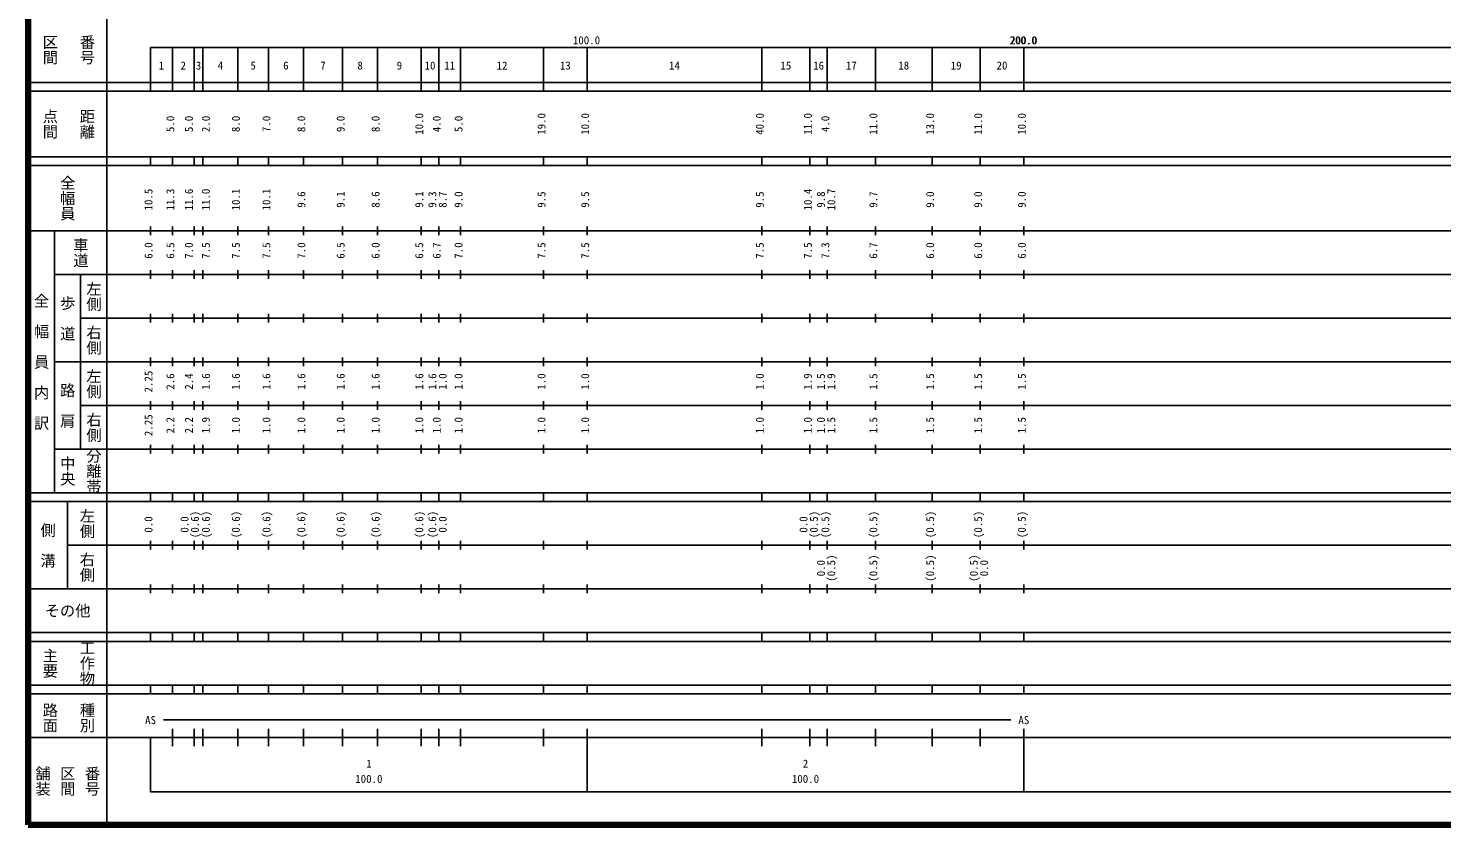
# Model space of a CAD drawing. Units: millimetres on the paper, enlarged 1000 times. Extents: x 40000 to 680000, y 20000 to 380000.
# Drawn here: x 40000 to 363711, y 20000 to 202409 of the extents above; entities that cross this region are included whole.
import ezdxf
from ezdxf.enums import TextEntityAlignment as Align

# ---------------------------------------------------------------- set-up
doc = ezdxf.new("R2010")
doc.units = ezdxf.units.MM
doc.header["$LTSCALE"] = 1000
doc.layers.add('M-TTL', color=2, linetype='Continuous', lineweight=140)
doc.layers.add('M-TTL-BAND', color=7, linetype='Continuous', lineweight=25)
doc.styles.add('@ＭＳ ゴシック', font='')
doc.styles.add('ＭＳ ゴシック', font='')
doc.styles.get('@ＭＳ ゴシック').set_extended_font_data('@MS Gothic')
doc.styles.get('ＭＳ ゴシック').set_extended_font_data('MS Gothic')

msp = doc.modelspace()

# ---------------------------------------------------------------- linework, layer by layer
at = {"layer": 'M-TTL'}
for p, q in [((40000, 380000), (40000, 20000)), ((40000, 20000), (680000, 20000))]:
    msp.add_line(p, q, dxfattribs=at)
at = {"layer": 'M-TTL-BAND'}
for p, q in [((58000, 370000), (58000, 20000)), ((68000, 198000), (579000, 198000)), ((68000, 198000), (68000, 188000)), ((73000, 188000), (73000, 198000)), ((78000, 188000), (78000, 198000)), ((80000, 188000), (80000, 198000)), ((88000, 188000), (88000, 198000)), ((95000, 188000), (95000, 198000)), ((103000, 188000), (103000, 198000)), ((112000, 188000), (112000, 198000)), ((120000, 188000), (120000, 198000)), ((130000, 188000), (130000, 198000)), ((134000, 188000), (134000, 198000)), ((139000, 188000), (139000, 198000)), ((158000, 188000), (158000, 198000)), ((168000, 188000), (168000, 198000)), ((208000, 188000), (208000, 198000)), ((219000, 188000), (219000, 198000)), ((223000, 188000), (223000, 198000)), ((234000, 188000), (234000, 198000)), ((247000, 188000), (247000, 198000)), ((258000, 188000), (258000, 198000)), ((268000, 188000), (268000, 198000)), ((40000, 190000), (579000, 190000)), ((40000, 188000), (579000, 188000)), ((40000, 173000), (579000, 173000)), ((68000, 171000), (68000, 173000)), ((73000, 171000), (73000, 173000)), ((78000, 171000), (78000, 173000)), ((80000, 171000), (80000, 173000)), ((88000, 171000), (88000, 173000)), ((95000, 171000), (95000, 173000)), ((103000, 171000), (103000, 173000)), ((112000, 171000), (112000, 173000)), ((120000, 171000), (120000, 173000)), ((130000, 171000), (130000, 173000)), ((134000, 171000), (134000, 173000)), ((139000, 171000), (139000, 173000)), ((158000, 171000), (158000, 173000)), ((168000, 171000), (168000, 173000)), ((208000, 171000), (208000, 173000)), ((219000, 171000), (219000, 173000)), ((223000, 171000), (223000, 173000)), ((234000, 171000), (234000, 173000)), ((247000, 171000), (247000, 173000)), ((258000, 171000), (258000, 173000)), ((268000, 171000), (268000, 173000)), ((40000, 171000), (579000, 171000)), ((40000, 156000), (579000, 156000)), ((46000, 96000), (46000, 156000)), ((68000, 155000), (68000, 157000)), ((73000, 155000), (73000, 157000)), ((78000, 155000), (78000, 157000)), ((80000, 155000), (80000, 157000)), ((88000, 155000), (88000, 157000)), ((95000, 155000), (95000, 157000)), ((103000, 155000), (103000, 157000)), ((112000, 155000), (112000, 157000)), ((120000, 155000), (120000, 157000)), ((130000, 155000), (130000, 157000)), ((134000, 155000), (134000, 157000)), ((139000, 155000), (139000, 157000)), ((158000, 155000), (158000, 157000)), ((168000, 155000), (168000, 157000)), ((208000, 155000), (208000, 157000)), ((219000, 155000), (219000, 157000)), ((223000, 155000), (223000, 157000)), ((234000, 155000), (234000, 157000)), ((247000, 155000), (247000, 157000)), ((258000, 155000), (258000, 157000)), ((268000, 155000), (268000, 157000)), ((46000, 146000), (579000, 146000)), ((52000, 146000), (52000, 106000)), ((68000, 145000), (68000, 147000)), ((73000, 145000), (73000, 147000)), ((78000, 145000), (78000, 147000)), ((80000, 145000), (80000, 147000)), ((88000, 145000), (88000, 147000)), ((95000, 145000), (95000, 147000)), ((103000, 145000), (103000, 147000)), ((112000, 145000), (112000, 147000)), ((120000, 145000), (120000, 147000)), ((130000, 145000), (130000, 147000)), ((134000, 145000), (134000, 147000)), ((139000, 145000), (139000, 147000)), ((158000, 145000), (158000, 147000)), ((168000, 145000), (168000, 147000)), ((208000, 145000), (208000, 147000)), ((219000, 145000), (219000, 147000)), ((223000, 145000), (223000, 147000)), ((234000, 145000), (234000, 147000)), ((247000, 145000), (247000, 147000)), ((258000, 145000), (258000, 147000)), ((268000, 145000), (268000, 147000)), ((52000, 136000), (579000, 136000)), ((68000, 135000), (68000, 137000)), ((73000, 135000), (73000, 137000)), ((78000, 135000), (78000, 137000)), ((80000, 135000), (80000, 137000)), ((88000, 135000), (88000, 137000)), ((95000, 135000), (95000, 137000)), ((103000, 135000), (103000, 137000)), ((112000, 135000), (112000, 137000)), ((120000, 135000), (120000, 137000)), ((130000, 135000), (130000, 137000)), ((134000, 135000), (134000, 137000)), ((139000, 135000), (139000, 137000)), ((158000, 135000), (158000, 137000)), ((168000, 135000), (168000, 137000)), ((208000, 135000), (208000, 137000)), ((219000, 135000), (219000, 137000)), ((223000, 135000), (223000, 137000)), ((234000, 135000), (234000, 137000)), ((247000, 135000), (247000, 137000)), ((258000, 135000), (258000, 137000)), ((268000, 135000), (268000, 137000)), ((68000, 125000), (68000, 127000)), ((73000, 125000), (73000, 127000)), ((78000, 125000), (78000, 127000)), ((80000, 125000), (80000, 127000)), ((88000, 125000), (88000, 127000)), ((95000, 125000), (95000, 127000)), ((103000, 125000), (103000, 127000)), ((112000, 125000), (112000, 127000)), ((120000, 125000), (120000, 127000)), ((130000, 125000), (130000, 127000)), ((134000, 125000), (134000, 127000)), ((139000, 125000), (139000, 127000)), ((158000, 125000), (158000, 127000)), ((168000, 125000), (168000, 127000)), ((208000, 125000), (208000, 127000)), ((219000, 125000), (219000, 127000)), ((223000, 125000), (223000, 127000)), ((234000, 125000), (234000, 127000)), ((247000, 125000), (247000, 127000)), ((258000, 125000), (258000, 127000)), ((268000, 125000), (268000, 127000)), ((46000, 126000), (579000, 126000)), ((68000, 115000), (68000, 117000)), ((73000, 115000), (73000, 117000)), ((78000, 115000), (78000, 117000)), ((80000, 115000), (80000, 117000)), ((88000, 115000), (88000, 117000)), ((95000, 115000), (95000, 117000)), ((103000, 115000), (103000, 117000)), ((112000, 115000), (112000, 117000)), ((120000, 115000), (120000, 117000)), ((130000, 115000), (130000, 117000)), ((134000, 115000), (134000, 117000)), ((139000, 115000), (139000, 117000)), ((158000, 115000), (158000, 117000)), ((168000, 115000), (168000, 117000)), ((208000, 115000), (208000, 117000)), ((219000, 115000), (219000, 117000)), ((223000, 115000), (223000, 117000)), ((234000, 115000), (234000, 117000)), ((247000, 115000), (247000, 117000)), ((258000, 115000), (258000, 117000)), ((268000, 115000), (268000, 117000)), ((52000, 116000), (579000, 116000)), ((68000, 105000), (68000, 107000)), ((73000, 105000), (73000, 107000)), ((78000, 105000), (78000, 107000)), ((80000, 105000), (80000, 107000)), ((88000, 105000), (88000, 107000)), ((95000, 105000), (95000, 107000)), ((103000, 105000), (103000, 107000)), ((112000, 105000), (112000, 107000)), ((120000, 105000), (120000, 107000)), ((130000, 105000), (130000, 107000)), ((134000, 105000), (134000, 107000)), ((139000, 105000), (139000, 107000)), ((158000, 105000), (158000, 107000)), ((168000, 105000), (168000, 107000)), ((208000, 105000), (208000, 107000)), ((219000, 105000), (219000, 107000)), ((223000, 105000), (223000, 107000)), ((234000, 105000), (234000, 107000)), ((247000, 105000), (247000, 107000)), ((258000, 105000), (258000, 107000)), ((268000, 105000), (268000, 107000)), ((46000, 106000), (579000, 106000)), ((40000, 96000), (579000, 96000)), ((40000, 94000), (579000, 94000)), ((49000, 94000), (49000, 74000)), ((68000, 94000), (68000, 96000)), ((73000, 94000), (73000, 96000)), ((78000, 94000), (78000, 96000)), ((80000, 94000), (80000, 96000)), ((88000, 94000), (88000, 96000)), ((95000, 94000), (95000, 96000)), ((103000, 94000), (103000, 96000)), ((112000, 94000), (112000, 96000)), ((120000, 94000), (120000, 96000)), ((130000, 94000), (130000, 96000)), ((134000, 94000), (134000, 96000)), ((139000, 94000), (139000, 96000)), ((158000, 94000), (158000, 96000)), ((168000, 94000), (168000, 96000)), ((208000, 94000), (208000, 96000)), ((219000, 94000), (219000, 96000)), ((223000, 94000), (223000, 96000)), ((234000, 94000), (234000, 96000)), ((247000, 94000), (247000, 96000)), ((258000, 94000), (258000, 96000)), ((268000, 94000), (268000, 96000)), ((68000, 83000), (68000, 85000)), ((73000, 83000), (73000, 85000)), ((78000, 83000), (78000, 85000)), ((80000, 83000), (80000, 85000)), ((88000, 83000), (88000, 85000)), ((95000, 83000), (95000, 85000)), ((103000, 83000), (103000, 85000)), ((112000, 83000), (112000, 85000)), ((120000, 83000), (120000, 85000)), ((130000, 83000), (130000, 85000)), ((134000, 83000), (134000, 85000)), ((139000, 83000), (139000, 85000)), ((158000, 83000), (158000, 85000)), ((168000, 83000), (168000, 85000)), ((208000, 83000), (208000, 85000)), ((219000, 83000), (219000, 85000)), ((223000, 83000), (223000, 85000)), ((234000, 83000), (234000, 85000)), ((247000, 83000), (247000, 85000)), ((258000, 83000), (258000, 85000)), ((268000, 83000), (268000, 85000)), ((49000, 84000), (579000, 84000)), ((68000, 73000), (68000, 75000)), ((73000, 73000), (73000, 75000)), ((78000, 73000), (78000, 75000)), ((80000, 73000), (80000, 75000)), ((88000, 73000), (88000, 75000)), ((95000, 73000), (95000, 75000)), ((103000, 73000), (103000, 75000)), ((112000, 73000), (112000, 75000)), ((120000, 73000), (120000, 75000)), ((130000, 73000), (130000, 75000)), ((134000, 73000), (134000, 75000)), ((139000, 73000), (139000, 75000)), ((158000, 73000), (158000, 75000)), ((168000, 73000), (168000, 75000)), ((208000, 73000), (208000, 75000)), ((219000, 73000), (219000, 75000)), ((223000, 73000), (223000, 75000)), ((234000, 73000), (234000, 75000)), ((247000, 73000), (247000, 75000)), ((258000, 73000), (258000, 75000)), ((268000, 73000), (268000, 75000)), ((40000, 74000), (579000, 74000)), ((40000, 64000), (579000, 64000)), ((40000, 62000), (579000, 62000)), ((68000, 62000), (68000, 64000)), ((73000, 62000), (73000, 64000)), ((78000, 62000), (78000, 64000)), ((80000, 62000), (80000, 64000)), ((88000, 62000), (88000, 64000)), ((95000, 62000), (95000, 64000)), ((103000, 62000), (103000, 64000)), ((112000, 62000), (112000, 64000)), ((120000, 62000), (120000, 64000)), ((130000, 62000), (130000, 64000)), ((134000, 62000), (134000, 64000)), ((139000, 62000), (139000, 64000)), ((158000, 62000), (158000, 64000)), ((168000, 62000), (168000, 64000)), ((208000, 62000), (208000, 64000)), ((219000, 62000), (219000, 64000)), ((223000, 62000), (223000, 64000)), ((234000, 62000), (234000, 64000)), ((247000, 62000), (247000, 64000)), ((258000, 62000), (258000, 64000)), ((268000, 62000), (268000, 64000)), ((40000, 52000), (579000, 52000)), ((68000, 50000), (68000, 52000)), ((73000, 50000), (73000, 52000)), ((78000, 50000), (78000, 52000)), ((80000, 50000), (80000, 52000)), ((88000, 50000), (88000, 52000)), ((95000, 50000), (95000, 52000)), ((103000, 50000), (103000, 52000)), ((112000, 50000), (112000, 52000)), ((120000, 50000), (120000, 52000)), ((130000, 50000), (130000, 52000)), ((134000, 50000), (134000, 52000)), ((139000, 50000), (139000, 52000)), ((158000, 50000), (158000, 52000)), ((168000, 50000), (168000, 52000)), ((208000, 50000), (208000, 52000)), ((219000, 50000), (219000, 52000)), ((223000, 50000), (223000, 52000)), ((234000, 50000), (234000, 52000)), ((247000, 50000), (247000, 52000)), ((258000, 50000), (258000, 52000)), ((268000, 50000), (268000, 52000)), ((40000, 50000), (579000, 50000)), ((71000, 44000), (265000, 44000)), ((40000, 40000), (579000, 40000)), ((68000, 40000), (68000, 27500)), ((73000, 38000), (73000, 42000)), ((78000, 38000), (78000, 42000)), ((80000, 38000), (80000, 42000)), ((88000, 38000), (88000, 42000)), ((95000, 38000), (95000, 42000)), ((103000, 38000), (103000, 42000)), ((112000, 38000), (112000, 42000)), ((120000, 38000), (120000, 42000)), ((130000, 38000), (130000, 42000)), ((134000, 38000), (134000, 42000)), ((139000, 38000), (139000, 42000)), ((158000, 38000), (158000, 42000)), ((168000, 27500), (168000, 42000)), ((208000, 38000), (208000, 42000)), ((219000, 38000), (219000, 42000)), ((223000, 38000), (223000, 42000)), ((234000, 38000), (234000, 42000)), ((247000, 38000), (247000, 42000)), ((258000, 38000), (258000, 42000)), ((268000, 27500), (268000, 42000)), ((68000, 27500), (579000, 27500))]:
    msp.add_line(p, q, dxfattribs=at)

# ---------------------------------------------------------------- texts
at = {"layer": 'M-TTL-BAND', "style": '@ＭＳ ゴシック'}
for s, p in [('番号', (53500, 197500)), ('区間', (45000, 197500)), ('点間', (45000, 180500)), ('距離', (53500, 180500)), ('全幅員', (49000, 163500)), ('車道', (52000, 151000)), ('左側', (55000, 141000)), ('全\u3000幅\u3000員\u3000内\u3000訳', (43000, 126000)), ('歩\u3000道', (49000, 136000)), ('右側', (55000, 131000)), ('左側', (55000, 121000)), ('路\u3000肩', (49000, 116000)), ('右側', (55000, 111000)), ('中央', (49000, 101000)), ('分離帯', (55000, 101000)), ('左側', (53500, 89000)), ('側\u3000溝', (44500, 84000)), ('右側', (53500, 79000)), ('工作物', (53500, 57000)), ('主要', (45000, 57000)), ('路面', (45000, 44500)), ('種別', (53500, 44500)), ('舗装', (43333, 30000)), ('区間', (49000, 30000)), ('番号', (54667, 30000))]:
    msp.add_text(s, height=2566, rotation=270, dxfattribs=at).set_placement(p, align=Align.MIDDLE_CENTER)
at = {"layer": 'M-TTL-BAND', "style": 'ＭＳ ゴシック'}
for s, p in [('100.0', (167844, 198195)), ('200.0', (267844, 198195)), ('200.0', (268000, 198195)), ('1', (70500, 192405)), ('2', (75500, 192405)), ('3', (79000, 192405)), ('4', (84000, 192405)), ('5', (91500, 192405)), ('6', (99000, 192405)), ('7', (107500, 192405)), ('8', (116000, 192405)), ('9', (125000, 192405)), ('10', (132000, 192405)), ('11', (136500, 192405)), ('12', (148500, 192405)), ('13', (163000, 192405)), ('14', (188000, 192405)), ('15', (213500, 192405)), ('16', (221000, 192405)), ('17', (228500, 192405)), ('18', (240500, 192405)), ('19', (252500, 192405)), ('20', (263000, 192405)), ('AS', (68000, 42500)), ('AS', (268000, 42500)), ('1', (118000, 32523)), ('2', (218000, 32523)), ('100.0', (118000, 29033)), ('100.0', (218000, 29033))]:
    msp.add_text(s, height=1833, dxfattribs=at).set_placement(p, align=Align.BOTTOM_CENTER)
for s, p in [('5.0', (74000, 180500)), ('5.0', (78249, 180500)), ('2.0', (82127, 180500)), ('8.0', (89000, 180500)), ('7.0', (96000, 180500)), ('8.0', (104000, 180500)), ('9.0', (113000, 180500)), ('8.0', (121000, 180500)), ('10.0', (131000, 180500)), ('4.0', (135000, 180500)), ('5.0', (140000, 180500)), ('19.0', (159000, 180500)), ('10.0', (169000, 180500)), ('40.0', (209000, 180500)), ('11.0', (220000, 180500)), ('4.0', (224000, 180500)), ('11.0', (235000, 180500)), ('13.0', (248000, 180500)), ('11.0', (259000, 180500)), ('10.0', (269000, 180500)), ('10.5', (69000, 163174)), ('11.3', (74000, 163174)), ('11.6', (78249, 163174)), ('11.0', (82127, 163174)), ('10.1', (89000, 163174)), ('10.1', (96000, 163174)), ('10.4', (220000, 163174)), ('10.7', (225370, 163174)), ('9.6', (104000, 163174)), ('9.1', (113000, 163174)), ('8.6', (121000, 163174)), ('9.1', (131000, 163174)), ('9.3', (134000, 163174)), ('8.7', (136370, 163174)), ('9.0', (140000, 163174)), ('9.5', (159000, 163174)), ('9.5', (169000, 163174)), ('9.5', (209000, 163174)), ('9.8', (223000, 163174)), ('9.7', (235000, 163174)), ('9.0', (248000, 163174)), ('9.0', (259000, 163174)), ('9.0', (269000, 163174)), ('6.0', (69000, 151500)), ('6.5', (74000, 151500)), ('7.0', (78249, 151500)), ('7.5', (82127, 151500)), ('7.5', (89000, 151500)), ('7.5', (96000, 151500)), ('7.0', (104000, 151500)), ('6.5', (113000, 151500)), ('6.0', (121000, 151500)), ('6.5', (131000, 151500)), ('6.7', (135000, 151500)), ('7.0', (140000, 151500)), ('7.5', (159000, 151500)), ('7.5', (169000, 151500)), ('7.5', (209000, 151500)), ('7.5', (220000, 151500)), ('7.3', (224000, 151500)), ('6.7', (235000, 151500)), ('6.0', (248000, 151500)), ('6.0', (259000, 151500)), ('6.0', (269000, 151500)), ('2.25', (69000, 121500)), ('2.6', (74000, 121500)), ('2.4', (78249, 121500)), ('1.6', (82127, 121500)), ('1.6', (89000, 121500)), ('1.6', (96000, 121500)), ('1.6', (104000, 121500)), ('1.6', (113000, 121500)), ('1.6', (121000, 121500)), ('1.6', (131000, 121500)), ('1.6', (134000, 121500)), ('1.0', (136370, 121500)), ('1.0', (140000, 121500)), ('1.0', (159000, 121500)), ('1.0', (169000, 121500)), ('1.0', (209000, 121500)), ('1.9', (220000, 121500)), ('1.5', (223000, 121500)), ('1.9', (225370, 121500)), ('1.5', (235000, 121500)), ('1.5', (248000, 121500)), ('1.5', (259000, 121500)), ('1.5', (269000, 121500)), ('2.25', (69000, 111500)), ('2.2', (74000, 111500)), ('2.2', (78249, 111500)), ('1.9', (82127, 111500)), ('1.0', (89000, 111500)), ('1.0', (96000, 111500)), ('1.0', (104000, 111500)), ('1.0', (113000, 111500)), ('1.0', (121000, 111500)), ('1.0', (131000, 111500)), ('1.0', (135000, 111500)), ('1.0', (140000, 111500)), ('1.0', (159000, 111500)), ('1.0', (169000, 111500)), ('1.0', (209000, 111500)), ('1.0', (220000, 111500)), ('1.0', (223000, 111500)), ('1.5', (225370, 111500)), ('1.5', (235000, 111500)), ('1.5', (248000, 111500)), ('1.5', (259000, 111500)), ('1.5', (269000, 111500)), ('(0.6)', (79619, 88764)), ('(0.6)', (82127, 88764)), ('(0.6)', (89000, 88764)), ('(0.6)', (96000, 88764)), ('(0.6)', (104000, 88764)), ('(0.6)', (113000, 88764)), ('(0.6)', (121000, 88764)), ('(0.6)', (131000, 88764)), ('(0.6)', (134000, 88764)), ('(0.5)', (221370, 88764)), ('(0.5)', (224000, 88764)), ('(0.5)', (235000, 88764)), ('(0.5)', (248000, 88764)), ('(0.5)', (259000, 88764)), ('(0.5)', (269000, 88764)), ('0.0', (69000, 88764)), ('0.0', (77249, 88764)), ('0.0', (136370, 88764)), ('0.0', (219000, 88764)), ('(0.5)', (225370, 78764)), ('(0.5)', (235000, 78764)), ('(0.5)', (248000, 78764)), ('(0.5)', (258000, 78764)), ('0.0', (223000, 78764)), ('0.0', (260370, 78764))]:
    msp.add_text(s, height=1833, rotation=90, dxfattribs=at).set_placement(p, align=Align.BOTTOM_CENTER)
msp.add_text('その他', height=2566, dxfattribs=at).set_placement((49000, 69000), align=Align.MIDDLE_CENTER)

doc.saveas('drawing.dxf')
